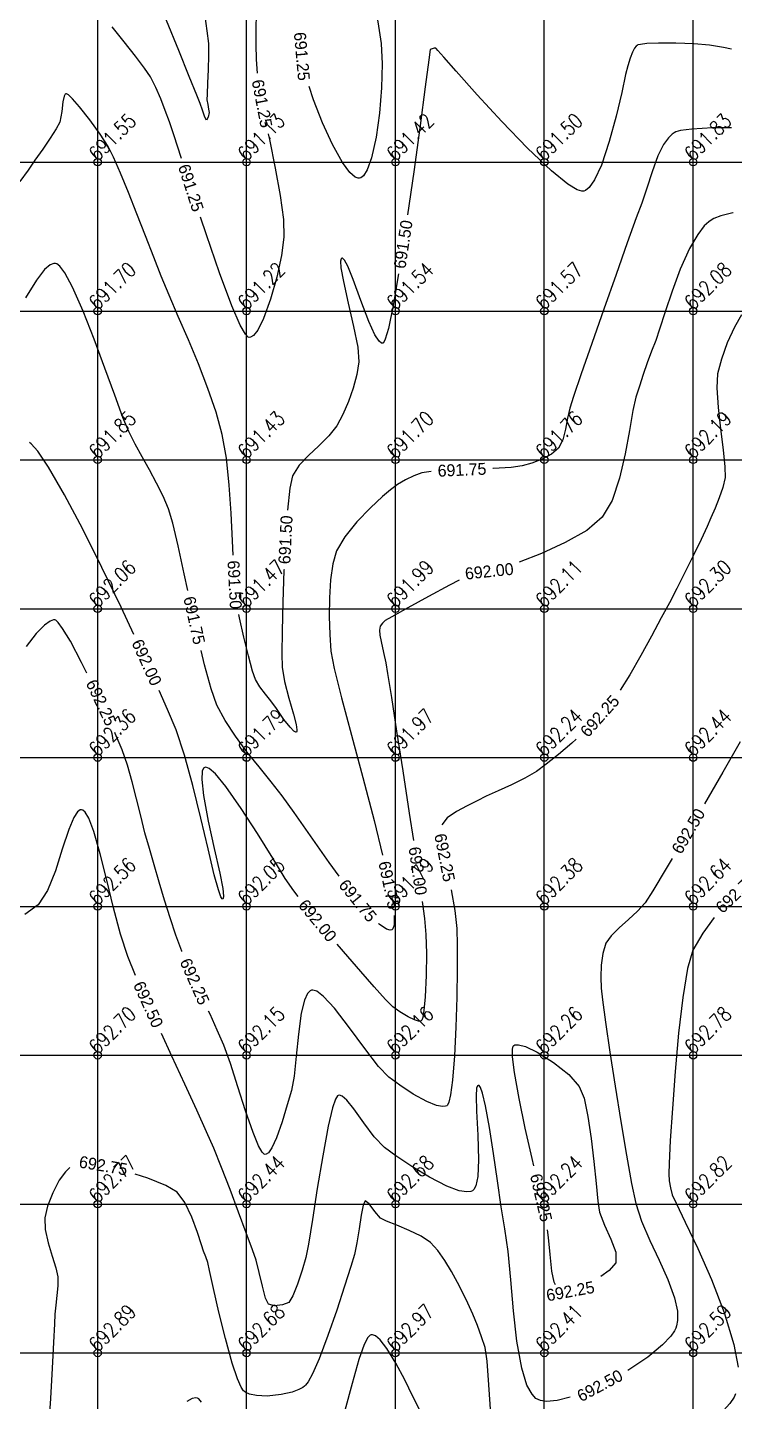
# Model space of a CAD drawing. Header units: millimetres. Extents: x 708400 to 708940, y 1331410 to 1331890.
# Drawn here: x 708537.64 to 708561.39, y 1331578.37 to 1331624.53 of the extents above; entities that cross this region are included whole.
import ezdxf

# ---------------------------------------------------------------- set-up
doc = ezdxf.new("R2010")
doc.units = ezdxf.units.MM
doc.header["$PDMODE"] = 32
doc.header["$PDSIZE"] = 0.25
for name, color, linetype in [('BLOCK LEVELS', 251, 'Continuous'), ('CONT-MJR', 210, 'Continuous'), ('CONT-MNR', 90, 'Continuous'), ('grid', 4, 'Continuous')]:
    doc.layers.add(name, color=color, linetype=linetype)
doc.styles.add('RS', font='romans.shx', dxfattribs={"height": 5})

msp = doc.modelspace()

# ---------------------------------------------------------------- linework, layer by layer
at = {"layer": 'BLOCK LEVELS', "color": 251}
for p in [(708540, 1331620, 691.548), (708545, 1331620, 691.135), (708550, 1331620, 691.417), (708555, 1331620, 691.504), (708560, 1331620, 691.834), (708540, 1331615, 691.703), (708545, 1331615, 691.225), (708550, 1331615, 691.538), (708555, 1331615, 691.574), (708560, 1331615, 692.078), (708540, 1331610, 691.851), (708545, 1331610, 691.433), (708550, 1331610, 691.697), (708555, 1331610, 691.763), (708560, 1331610, 692.187), (708540, 1331605, 692.061), (708545, 1331605, 691.471), (708550, 1331605, 691.988), (708555, 1331605, 692.114), (708560, 1331605, 692.297), (708540, 1331600, 692.36), (708545, 1331600, 691.786), (708550, 1331600, 691.966), (708555, 1331600, 692.244), (708560, 1331600, 692.439), (708540, 1331595, 692.565), (708545, 1331595, 692.047), (708550, 1331595, 691.791), (708555, 1331595, 692.384), (708560, 1331595, 692.638), (708540, 1331590, 692.7), (708545, 1331590, 692.154), (708550, 1331590, 692.163), (708555, 1331590, 692.262), (708560, 1331590, 692.784), (708540, 1331585, 692.765), (708545, 1331585, 692.44), (708550, 1331585, 692.677), (708555, 1331585, 692.244), (708560, 1331585, 692.82), (708540, 1331580, 692.885), (708545, 1331580, 692.683), (708550, 1331580, 692.974), (708555, 1331580, 692.411), (708560, 1331580, 692.587)]:
    msp.add_point(p, dxfattribs=at)
at = {"layer": 'CONT-MJR', "flags": 128}
for points, elevation in [([(708543.344, 1331626.58), (708543.417, 1331626.101), (708543.562, 1331625.148), (708543.67, 1331624.409), (708543.718, 1331623.991), (708543.724, 1331623.582), (708543.712, 1331623.109), (708543.692, 1331622.651), (708543.675, 1331622.287), (708543.671, 1331622.095), (708543.694, 1331621.941), (708543.727, 1331621.782), (708543.74, 1331621.67), (708543.706, 1331621.514), (708543.65, 1331621.409), (708543.596, 1331621.516), (708543.519, 1331621.748), (708543.442, 1331621.971), (708543.331, 1331622.249), (708543.076, 1331622.88), (708542.72, 1331623.753), (708542.307, 1331624.759), (708541.88, 1331625.786), (708541.76, 1331626.07)], 691), ([(708561.288, 1331623.795), (708561.021, 1331623.851), (708560.543, 1331623.933), (708560.021, 1331623.976), (708559.416, 1331623.999), (708558.829, 1331623.999), (708558.441, 1331623.982), (708558.232, 1331623.959), (708558.144, 1331623.937), (708558.118, 1331623.925), (708558.086, 1331623.901), (708558.029, 1331623.834), (708557.96, 1331623.701), (708557.886, 1331623.491), (708557.803, 1331623.241), (708557.731, 1331622.948), (708557.598, 1331622.341), (708557.413, 1331621.546), (708557.183, 1331620.691), (708556.919, 1331619.902), (708556.688, 1331619.403), (708556.508, 1331619.149), (708556.384, 1331619.053), (708556.322, 1331619.029), (708556.261, 1331619.026), (708556.102, 1331619.073), (708555.785, 1331619.264), (708555.242, 1331619.706), (708554.437, 1331620.471), (708553.575, 1331621.364), (708552.746, 1331622.264), (708552.039, 1331623.055), (708551.622, 1331623.529), (708551.427, 1331623.752), (708551.363, 1331623.823), (708551.353, 1331623.833), (708551.341, 1331623.834), (708551.302, 1331623.83), (708551.23, 1331623.813), (708551.163, 1331623.784), (708551.116, 1331623.442), (708550.998, 1331622.537), (708550.826, 1331621.229), (708550.616, 1331619.679), (708550.41, 1331618.228)], 691.5), ([(708544.551, 1331606.805), (708544.531, 1331607.284), (708544.486, 1331608.209), (708544.42, 1331609.154), (708544.323, 1331610.056), (708544.182, 1331610.851), (708543.976, 1331611.604), (708543.702, 1331612.403), (708543.384, 1331613.222), (708543.045, 1331614.035), (708542.708, 1331614.814), (708542.397, 1331615.535), (708542.134, 1331616.169), (708541.884, 1331616.807), (708541.607, 1331617.522), (708541.319, 1331618.265), (708541.034, 1331618.987), (708540.768, 1331619.637), (708540.537, 1331620.167), (708540.355, 1331620.526), (708540.084, 1331620.945), (708539.741, 1331621.419), (708539.392, 1331621.862), (708539.151, 1331622.133), (708539.016, 1331622.26), (708538.955, 1331622.296), (708538.934, 1331622.298), (708538.909, 1331622.284), (708538.871, 1331622.213), (708538.835, 1331622.028), (708538.8, 1331621.708), (708538.725, 1331621.347), (708538.603, 1331621.121), (708538.401, 1331620.803), (708538.153, 1331620.436), (708537.895, 1331620.067), (708537.662, 1331619.738), (708537.387, 1331619.355)], 691.5), ([(708561.34, 1331618.299), (708561.332, 1331618.299), (708560.923, 1331618.201), (708560.697, 1331618.108), (708560.6, 1331618.053), (708560.523, 1331617.998), (708560.373, 1331617.857), (708560.154, 1331617.576), (708559.879, 1331617.101), (708559.565, 1331616.404), (708559.289, 1331615.667), (708559.056, 1331614.969), (708558.872, 1331614.392), (708558.743, 1331614.015), (708558.6, 1331613.65), (708558.459, 1331613.264), (708558.321, 1331612.869), (708558.191, 1331612.478), (708558.071, 1331612.105), (708557.973, 1331611.66), (708557.86, 1331610.991), (708557.715, 1331610.199), (708557.524, 1331609.382), (708557.273, 1331608.64), (708556.945, 1331608.073), (708556.428, 1331607.634), (708555.704, 1331607.22), (708554.9, 1331606.856), (708554.158, 1331606.567)], 692), ([(708550.106, 1331616.252), (708549.923, 1331615.183), (708549.762, 1331614.413), (708549.658, 1331614.054), (708549.598, 1331613.936), (708549.572, 1331613.919), (708549.533, 1331613.923), (708549.449, 1331613.987), (708549.309, 1331614.202), (708549.105, 1331614.652), (708548.839, 1331615.356), (708548.584, 1331616.057), (708548.403, 1331616.503), (708548.29, 1331616.713), (708548.227, 1331616.773), (708548.201, 1331616.775), (708548.18, 1331616.758), (708548.158, 1331616.677), (708548.17, 1331616.449), (708548.251, 1331615.99), (708548.414, 1331615.262), (708548.594, 1331614.484), (708548.732, 1331613.786), (708548.772, 1331613.296), (708548.705, 1331612.867), (708548.584, 1331612.413), (708548.421, 1331611.96), (708548.231, 1331611.53), (708548.027, 1331611.145), (708547.765, 1331610.803), (708547.429, 1331610.476), (708547.077, 1331610.152), (708546.763, 1331609.821), (708546.547, 1331609.47), (708546.458, 1331609.047), (708546.38, 1331608.315)], 691.5), ([(708541.215, 1331604.136), (708540.784, 1331605.057), (708540.141, 1331606.388), (708539.496, 1331607.671), (708538.886, 1331608.823), (708538.345, 1331609.758), (708537.986, 1331610.294), (708537.772, 1331610.545), (708537.716, 1331610.586)], 692), ([(708546.259, 1331606.319), (708546.257, 1331606.285), (708546.217, 1331605.216), (708546.193, 1331604.249), (708546.185, 1331603.489), (708546.196, 1331603.041), (708546.279, 1331602.556), (708546.425, 1331601.994), (708546.577, 1331601.456), (708546.665, 1331601.111), (708546.692, 1331600.937), (708546.685, 1331600.872), (708546.673, 1331600.859), (708546.65, 1331600.856), (708546.588, 1331600.889), (708546.462, 1331601.017), (708546.257, 1331601.279), (708546.001, 1331601.644), (708545.815, 1331601.908), (708545.633, 1331602.134), (708545.448, 1331602.374), (708545.302, 1331602.619), (708545.205, 1331602.907), (708545.064, 1331603.415), (708544.907, 1331604.043), (708544.761, 1331604.693), (708544.738, 1331604.812)], 691.5), ([(708552.143, 1331605.964), (708551.819, 1331605.793), (708551.112, 1331605.411), (708550.416, 1331605.03), (708549.88, 1331604.733), (708549.654, 1331604.604), (708549.562, 1331604.517), (708549.489, 1331604.418), (708549.47, 1331604.278), (708549.472, 1331604.111), (708549.516, 1331603.897), (708549.6, 1331603.533), (708549.675, 1331603.183), (708549.734, 1331602.823), (708549.862, 1331602.017), (708550.04, 1331600.887), (708550.247, 1331599.553), (708550.463, 1331598.137), (708550.601, 1331597.217)], 692), ([(708546.734, 1331595.329), (708546.582, 1331595.523), (708546.302, 1331595.942), (708545.877, 1331596.626), (708545.363, 1331597.452), (708544.82, 1331598.294), (708544.305, 1331599.028), (708543.953, 1331599.453), (708543.743, 1331599.636), (708543.636, 1331599.678), (708543.594, 1331599.672), (708543.559, 1331599.647), (708543.514, 1331599.543), (708543.499, 1331599.267), (708543.556, 1331598.725), (708543.713, 1331597.87), (708543.912, 1331596.952), (708544.097, 1331596.115), (708544.198, 1331595.598), (708544.228, 1331595.348), (708544.218, 1331595.264), (708544.204, 1331595.25), (708544.184, 1331595.256), (708544.139, 1331595.325), (708544.055, 1331595.555), (708543.916, 1331596.061), (708543.706, 1331596.935), (708543.463, 1331597.971), (708543.198, 1331599.059), (708542.918, 1331600.084), (708542.632, 1331600.936), (708542.35, 1331601.618), (708542.07, 1331602.254)], 692), ([(708561.581, 1331600.529), (708560.996, 1331599.515), (708560.378, 1331598.45)], 692.5), ([(708541.272, 1331592.684), (708541.012, 1331593.323), (708540.771, 1331594.066), (708540.535, 1331594.949), (708540.306, 1331595.88), (708540.083, 1331596.768), (708539.867, 1331597.519), (708539.699, 1331597.96), (708539.576, 1331598.167), (708539.496, 1331598.235), (708539.457, 1331598.245), (708539.411, 1331598.24), (708539.323, 1331598.181), (708539.194, 1331597.99), (708539.027, 1331597.583), (708538.813, 1331596.919), (708538.581, 1331596.195), (708538.317, 1331595.534), (708538.007, 1331595.059), (708537.556, 1331594.724)], 692.5), ([(708559.297, 1331596.611), (708559.097, 1331596.273), (708558.641, 1331595.519), (708558.385, 1331595.125), (708558.131, 1331594.844), (708557.824, 1331594.562), (708557.513, 1331594.284), (708557.246, 1331594.016), (708557.07, 1331593.764), (708556.963, 1331593.422), (708556.913, 1331593.031), (708556.901, 1331592.629), (708556.907, 1331592.252), (708556.948, 1331591.861), (708557.05, 1331591.111), (708557.198, 1331590.109), (708557.376, 1331588.96), (708557.568, 1331587.771), (708557.759, 1331586.647), (708557.933, 1331585.696), (708558.073, 1331585.024), (708558.268, 1331584.424), (708558.547, 1331583.781), (708558.859, 1331583.12), (708559.152, 1331582.468), (708559.376, 1331581.851), (708559.471, 1331581.401), (708559.476, 1331581.097), (708559.441, 1331580.914), (708559.411, 1331580.829), (708559.37, 1331580.744), (708559.247, 1331580.563), (708558.973, 1331580.27), (708558.473, 1331579.857), (708557.802, 1331579.414)], 692.5), ([(708550.894, 1331595.171), (708550.971, 1331594.598), (708551.026, 1331594.059), (708551.04, 1331593.422), (708551.031, 1331592.679), (708551, 1331591.963), (708550.957, 1331591.503), (708550.915, 1331591.269), (708550.881, 1331591.182), (708550.863, 1331591.162), (708550.837, 1331591.152), (708550.769, 1331591.15), (708550.638, 1331591.186), (708550.426, 1331591.288), (708550.149, 1331591.46), (708549.915, 1331591.628), (708549.667, 1331591.869), (708549.281, 1331592.295), (708548.833, 1331592.811), (708548.397, 1331593.322), (708548.048, 1331593.732), (708548.047, 1331593.733)], 692), ([(708555.864, 1331578.514), (708555.432, 1331578.4), (708555.068, 1331578.372), (708554.873, 1331578.402), (708554.792, 1331578.433), (708554.72, 1331578.477), (708554.588, 1331578.612), (708554.418, 1331578.92), (708554.24, 1331579.493), (708554.077, 1331580.398), (708553.961, 1331581.418), (708553.871, 1331582.454), (708553.783, 1331583.406), (708553.678, 1331584.172), (708553.553, 1331584.911), (708553.423, 1331585.783), (708553.291, 1331586.7), (708553.159, 1331587.57), (708553.029, 1331588.301), (708552.927, 1331588.726), (708552.854, 1331588.92), (708552.807, 1331588.98), (708552.783, 1331588.986), (708552.759, 1331588.974), (708552.726, 1331588.891), (708552.706, 1331588.639), (708552.721, 1331588.125), (708552.766, 1331587.319), (708552.793, 1331586.49), (708552.766, 1331585.926), (708552.701, 1331585.618), (708552.63, 1331585.488), (708552.584, 1331585.45), (708552.531, 1331585.427), (708552.399, 1331585.41), (708552.145, 1331585.45), (708551.73, 1331585.603), (708551.141, 1331585.905), (708550.545, 1331586.267), (708550.018, 1331586.621), (708549.636, 1331586.899), (708549.288, 1331587.256), (708548.938, 1331587.729), (708548.607, 1331588.198), (708548.369, 1331588.492), (708548.213, 1331588.624), (708548.122, 1331588.656), (708548.08, 1331588.652), (708548.051, 1331588.633), (708547.989, 1331588.529), (708547.888, 1331588.23), (708547.744, 1331587.617), (708547.557, 1331586.622), (708547.375, 1331585.523), (708547.212, 1331584.481), (708547.08, 1331583.655), (708546.994, 1331583.207), (708546.867, 1331582.785), (708546.712, 1331582.315), (708546.554, 1331581.915), (708546.423, 1331581.701), (708546.212, 1331581.615), (708545.943, 1331581.589), (708545.737, 1331581.638), (708545.636, 1331581.845), (708545.533, 1331582.241), (708545.428, 1331582.706), (708545.319, 1331583.114), (708545.195, 1331583.469), (708544.99, 1331584.034), (708544.73, 1331584.731), (708544.444, 1331585.488), (708544.157, 1331586.228), (708543.897, 1331586.876), (708543.659, 1331587.424), (708543.325, 1331588.161), (708542.925, 1331589.029), (708542.489, 1331589.972), (708542.139, 1331590.735)], 692.5), ([(708550.83, 1331578.052), (708550.588, 1331578.535), (708550.31, 1331579.098), (708550.013, 1331579.663), (708549.714, 1331580.155), (708549.487, 1331580.444), (708549.329, 1331580.575), (708549.232, 1331580.611), (708549.187, 1331580.613), (708549.148, 1331580.599), (708549.069, 1331580.519), (708548.946, 1331580.28), (708548.773, 1331579.785), (708548.543, 1331578.973), (708548.298, 1331578.066)], 693), ([(708543.486, 1331578.347), (708543.399, 1331578.455), (708543.347, 1331578.483), (708543.296, 1331578.491), (708543.173, 1331578.467), (708542.993, 1331578.373)], 693)]:
    msp.add_lwpolyline(points, dxfattribs=dict(at, elevation=elevation))
at = {"layer": 'CONT-MNR', "flags": 128}
for points, elevation in [([(708545.322, 1331624.984), (708545.306, 1331624.47), (708545.309, 1331623.953), (708545.327, 1331623.448), (708545.354, 1331622.99)], 691.25), ([(708549.307, 1331625.155), (708549.409, 1331624.717), (708549.526, 1331623.982), (708549.553, 1331623.303), (708549.53, 1331622.499), (708549.46, 1331621.65), (708549.347, 1331620.839), (708549.195, 1331620.149), (708549.05, 1331619.739), (708548.928, 1331619.542), (708548.841, 1331619.473), (708548.796, 1331619.459), (708548.749, 1331619.459), (708548.646, 1331619.5), (708548.473, 1331619.65), (708548.218, 1331619.994), (708547.881, 1331620.598), (708547.548, 1331621.325), (708547.248, 1331622.099), (708547.107, 1331622.541)], 691.25), ([(708542.815, 1331620.121), (708542.561, 1331620.914), (708542.411, 1331621.361), (708542.269, 1331621.734), (708542.119, 1331622.128), (708541.956, 1331622.514), (708541.776, 1331622.866), (708541.577, 1331623.157), (708541.267, 1331623.566), (708540.888, 1331624.044), (708540.485, 1331624.544)], 691.25), ([(708545.725, 1331620.957), (708545.765, 1331620.761), (708545.96, 1331619.802), (708546.129, 1331618.878), (708546.238, 1331618.076), (708546.256, 1331617.483), (708546.169, 1331616.862), (708546.014, 1331616.135), (708545.809, 1331615.399), (708545.574, 1331614.751), (708545.377, 1331614.363), (708545.23, 1331614.18), (708545.136, 1331614.121), (708545.09, 1331614.113), (708545.053, 1331614.126), (708544.962, 1331614.221), (708544.79, 1331614.525), (708544.505, 1331615.177), (708544.091, 1331616.28), (708543.65, 1331617.559), (708543.453, 1331618.156)], 691.25), ([(708561.282, 1331621.16), (708560.643, 1331621.152), (708559.95, 1331621.112), (708559.576, 1331621.061), (708559.412, 1331621.016), (708559.359, 1331620.989), (708559.292, 1331620.941), (708559.168, 1331620.821), (708559.003, 1331620.592), (708558.816, 1331620.214), (708558.621, 1331619.676), (708558.447, 1331619.126), (708558.273, 1331618.628), (708558.087, 1331618.134), (708557.785, 1331617.295), (708557.408, 1331616.23), (708556.997, 1331615.06), (708556.595, 1331613.905), (708556.242, 1331612.887), (708555.981, 1331612.126), (708555.852, 1331611.742), (708555.773, 1331611.4), (708555.708, 1331611.027), (708555.621, 1331610.676), (708555.476, 1331610.398), (708555.237, 1331610.194), (708554.923, 1331610.027), (708554.579, 1331609.895), (708554.253, 1331609.798), (708553.889, 1331609.75), (708553.281, 1331609.713), (708553.267, 1331609.712)], 691.75), ([(708543.024, 1331605.618), (708542.904, 1331606.174), (708542.698, 1331607.117), (708542.52, 1331607.873), (708542.379, 1331608.356), (708542.197, 1331608.784), (708541.979, 1331609.222), (708541.738, 1331609.663), (708541.492, 1331610.102), (708541.255, 1331610.533), (708541.044, 1331610.951), (708540.85, 1331611.426), (708540.575, 1331612.17), (708540.245, 1331613.08), (708539.881, 1331614.056), (708539.51, 1331614.997), (708539.153, 1331615.802), (708538.896, 1331616.28), (708538.726, 1331616.508), (708538.627, 1331616.585), (708538.583, 1331616.599), (708538.525, 1331616.598), (708538.405, 1331616.554), (708538.214, 1331616.392), (708537.941, 1331616.037), (708537.575, 1331615.443)], 691.75), ([(708561.624, 1331614.876), (708561.381, 1331614.455), (708561.144, 1331613.931), (708560.946, 1331613.385), (708560.82, 1331612.896), (708560.797, 1331612.416), (708560.839, 1331611.765), (708560.917, 1331611.041), (708561.001, 1331610.342), (708561.061, 1331609.764), (708561.069, 1331609.406), (708560.995, 1331609.072), (708560.876, 1331608.725), (708560.735, 1331608.382), (708560.597, 1331608.059), (708560.467, 1331607.766), (708560.262, 1331607.33), (708560.009, 1331606.803), (708559.73, 1331606.237), (708559.452, 1331605.685), (708559.198, 1331605.199), (708558.928, 1331604.693), (708558.602, 1331604.084), (708558.241, 1331603.428), (708557.866, 1331602.779), (708557.542, 1331602.263)], 692.25), ([(708551.203, 1331609.608), (708550.89, 1331609.567), (708550.617, 1331609.468), (708550.338, 1331609.33), (708550.07, 1331609.169), (708549.833, 1331608.998), (708549.563, 1331608.768), (708549.157, 1331608.39), (708548.706, 1331607.922), (708548.296, 1331607.421), (708548.018, 1331606.944), (708547.893, 1331606.508), (708547.816, 1331605.97), (708547.78, 1331605.369), (708547.777, 1331604.744), (708547.798, 1331604.133), (708547.834, 1331603.576), (708547.944, 1331602.991), (708548.19, 1331602.008), (708548.525, 1331600.749), (708548.904, 1331599.335), (708549.283, 1331597.889), (708549.568, 1331596.726)], 691.75), ([(708539.641, 1331602.838), (708539.462, 1331603.199), (708539.082, 1331603.912), (708538.823, 1331604.339), (708538.67, 1331604.543), (708538.593, 1331604.612), (708538.562, 1331604.624), (708538.512, 1331604.624), (708538.4, 1331604.587), (708538.21, 1331604.453), (708537.935, 1331604.169), (708537.598, 1331603.737)], 692.25), ([(708548.105, 1331596.015), (708547.771, 1331596.471), (708547.142, 1331597.371), (708546.597, 1331598.16), (708546.198, 1331598.715), (708545.822, 1331599.191), (708545.42, 1331599.686), (708545.014, 1331600.197), (708544.627, 1331600.718), (708544.282, 1331601.242), (708544.001, 1331601.766), (708543.806, 1331602.313), (708543.589, 1331603.116), (708543.474, 1331603.601)], 691.75), ([(708542.827, 1331593.491), (708542.822, 1331593.502), (708542.63, 1331594.035), (708542.438, 1331594.614), (708542.249, 1331595.216), (708542.066, 1331595.819), (708541.894, 1331596.403), (708541.735, 1331596.944), (708541.588, 1331597.477), (708541.448, 1331598.04), (708541.308, 1331598.616), (708541.16, 1331599.189), (708540.999, 1331599.743), (708540.818, 1331600.261), (708540.587, 1331600.813), (708540.573, 1331600.845)], 692.25), ([(708556.074, 1331600.624), (708555.92, 1331600.483), (708555.472, 1331600.102), (708555.065, 1331599.778), (708554.732, 1331599.536), (708554.345, 1331599.308), (708553.898, 1331599.09), (708553.446, 1331598.887), (708553.042, 1331598.706), (708552.74, 1331598.553), (708552.411, 1331598.377), (708552.054, 1331598.187), (708551.741, 1331597.973), (708551.558, 1331597.744)], 692.25), ([(708551.869, 1331595.563), (708551.87, 1331595.561), (708551.993, 1331594.867), (708552.059, 1331594.258), (708552.072, 1331593.699), (708552.072, 1331592.897), (708552.059, 1331591.948), (708552.03, 1331590.946), (708551.984, 1331589.986), (708551.919, 1331589.163), (708551.851, 1331588.667), (708551.792, 1331588.421), (708551.747, 1331588.329), (708551.724, 1331588.306), (708551.681, 1331588.288), (708551.577, 1331588.277), (708551.376, 1331588.314), (708551.051, 1331588.447), (708550.596, 1331588.699), (708550.15, 1331588.992), (708549.776, 1331589.263), (708549.434, 1331589.629), (708548.976, 1331590.229), (708548.462, 1331590.926), (708547.951, 1331591.578), (708547.585, 1331591.974), (708547.356, 1331592.15), (708547.231, 1331592.193), (708547.179, 1331592.189), (708547.132, 1331592.168), (708547.048, 1331592.081), (708546.943, 1331591.854), (708546.835, 1331591.41), (708546.739, 1331590.714), (708546.666, 1331589.971), (708546.596, 1331589.301), (708546.508, 1331588.822), (708546.366, 1331588.333), (708546.196, 1331587.766), (708546.009, 1331587.228), (708545.854, 1331586.891), (708545.738, 1331586.729), (708545.662, 1331586.677), (708545.624, 1331586.671), (708545.592, 1331586.68), (708545.521, 1331586.748), (708545.401, 1331586.958), (708545.218, 1331587.402), (708544.969, 1331588.133), (708544.711, 1331588.946), (708544.462, 1331589.721), (708544.238, 1331590.338), (708544.017, 1331590.848), (708543.773, 1331591.377), (708543.724, 1331591.483)], 692.25), ([(708549.952, 1331594.695), (708549.952, 1331594.369), (708549.913, 1331594.245), (708549.88, 1331594.215), (708549.828, 1331594.202), (708549.699, 1331594.233), (708549.449, 1331594.404), (708549.427, 1331594.426)], 691.75), ([(708560.707, 1331594.624), (708560.319, 1331594.106), (708559.986, 1331593.532), (708559.808, 1331592.913), (708559.649, 1331591.941), (708559.51, 1331590.746), (708559.393, 1331589.46), (708559.299, 1331588.213), (708559.231, 1331587.137), (708559.19, 1331586.362), (708559.177, 1331586.02), (708559.197, 1331585.788), (708559.24, 1331585.545), (708559.291, 1331585.316), (708559.423, 1331585.029), (708559.735, 1331584.396), (708560.157, 1331583.51), (708560.616, 1331582.467), (708561.043, 1331581.362), (708561.368, 1331580.29), (708561.506, 1331579.519)], 692.75), ([(708554.644, 1331586.289), (708554.588, 1331586.531), (708554.361, 1331587.553), (708554.154, 1331588.55), (708554, 1331589.417), (708553.935, 1331589.944), (708553.931, 1331590.206), (708553.953, 1331590.305), (708553.973, 1331590.329), (708554.014, 1331590.348), (708554.128, 1331590.355), (708554.363, 1331590.295), (708554.76, 1331590.11), (708555.31, 1331589.763), (708555.818, 1331589.354), (708556.174, 1331588.957), (708556.333, 1331588.559), (708556.465, 1331587.946), (708556.573, 1331587.207), (708556.662, 1331586.428), (708556.736, 1331585.698), (708556.799, 1331585.103), (708556.856, 1331584.732), (708557.017, 1331584.295), (708557.235, 1331583.829), (708557.399, 1331583.389), (708557.397, 1331583.034), (708557.175, 1331582.767), (708556.898, 1331582.567)], 692.25), ([(708539.062, 1331586.229), (708538.919, 1331586.088), (708538.712, 1331585.801), (708538.489, 1331585.376), (708538.32, 1331584.936), (708538.224, 1331584.543), (708538.233, 1331584.15), (708538.332, 1331583.704), (708538.469, 1331583.256), (708538.595, 1331582.858), (708538.659, 1331582.56), (708538.66, 1331582.256), (708538.633, 1331581.934), (708538.595, 1331581.612), (708538.564, 1331581.306), (708538.546, 1331580.981), (708538.516, 1331580.35), (708538.472, 1331579.487), (708538.413, 1331578.467), (708538.339, 1331577.364)], 692.75), ([(708553.208, 1331577.957), (708553.135, 1331578.935), (708553.077, 1331579.722), (708553.012, 1331580.182), (708552.894, 1331580.547), (708552.754, 1331580.926), (708552.598, 1331581.307), (708552.432, 1331581.676), (708552.262, 1331582.02), (708552.081, 1331582.369), (708551.879, 1331582.742), (708551.66, 1331583.109), (708551.425, 1331583.441), (708551.179, 1331583.708), (708550.862, 1331583.923), (708550.461, 1331584.118), (708550.05, 1331584.289), (708549.704, 1331584.429), (708549.497, 1331584.534), (708549.304, 1331584.755), (708549.122, 1331585.01), (708548.981, 1331585.115), (708548.917, 1331584.969), (708548.852, 1331584.625), (708548.784, 1331584.174), (708548.708, 1331583.705), (708548.621, 1331583.31), (708548.501, 1331582.909), (708548.294, 1331582.249), (708548.029, 1331581.439), (708547.733, 1331580.589), (708547.435, 1331579.807), (708547.213, 1331579.303), (708547.067, 1331579.034), (708546.982, 1331578.919), (708546.944, 1331578.884), (708546.889, 1331578.846), (708546.76, 1331578.776), (708546.527, 1331578.687), (708546.166, 1331578.601), (708545.687, 1331578.554), (708545.331, 1331578.571), (708545.103, 1331578.619), (708544.979, 1331578.67), (708544.928, 1331578.701), (708544.893, 1331578.733), (708544.817, 1331578.847), (708544.694, 1331579.127), (708544.516, 1331579.659), (708544.289, 1331580.484), (708544.073, 1331581.366), (708543.89, 1331582.172), (708543.758, 1331582.772), (708543.698, 1331583.036), (708543.63, 1331583.226), (708543.555, 1331583.415), (708543.489, 1331583.628), (708543.355, 1331584.05), (708543.165, 1331584.564), (708542.932, 1331585.054), (708542.666, 1331585.403), (708542.284, 1331585.626), (708541.679, 1331585.871), (708541.256, 1331586.007)], 692.75), ([(708555.372, 1331582.286), (708555.334, 1331582.378), (708555.256, 1331582.748), (708555.193, 1331583.307), (708555.143, 1331583.885), (708555.109, 1331584.139)], 692.25), ([(708561.425, 1331578.624), (708561.375, 1331578.519), (708561.232, 1331578.301), (708560.918, 1331577.954), (708560.344, 1331577.468), (708559.436, 1331576.848), (708558.763, 1331576.461)], 692.75)]:
    msp.add_lwpolyline(points, dxfattribs=dict(at, elevation=elevation))
at = {"layer": 'grid'}
for p, q in [((708540, 1331410), (708540, 1331890)), ((708545, 1331410), (708545, 1331890)), ((708550, 1331410), (708550, 1331890)), ((708555, 1331410), (708555, 1331890)), ((708560, 1331410), (708560, 1331890)), ((708400, 1331620), (708845, 1331620)), ((708400, 1331615), (708845, 1331615)), ((708400, 1331610), (708845, 1331610)), ((708400, 1331605), (708845, 1331605)), ((708400, 1331600), (708845, 1331600)), ((708400, 1331595), (708845, 1331595)), ((708400, 1331590), (708845, 1331590)), ((708400, 1331585), (708845, 1331585)), ((708400, 1331580), (708845, 1331580))]:
    msp.add_line(p, q, dxfattribs=at)

# ---------------------------------------------------------------- texts
at = {"layer": 'BLOCK LEVELS', "color": 251, "style": 'RS', "width": 0.8}
for s, p in [('691.13', (708545, 1331620, 691.135)), ('691.83', (708560, 1331620, 691.834)), ('691.55', (708540, 1331620, 691.548)), ('691.42', (708550, 1331620, 691.417)), ('691.50', (708555, 1331620, 691.504)), ('691.70', (708540, 1331615, 691.703)), ('691.22', (708545, 1331615, 691.225)), ('691.54', (708550, 1331615, 691.538)), ('691.57', (708555, 1331615, 691.574)), ('692.08', (708560, 1331615, 692.078)), ('691.85', (708540, 1331610, 691.851)), ('691.43', (708545, 1331610, 691.433)), ('691.70', (708550, 1331610, 691.697)), ('691.76', (708555, 1331610, 691.763)), ('692.19', (708560, 1331610, 692.187)), ('692.06', (708540, 1331605, 692.061)), ('691.47', (708545, 1331605, 691.471)), ('691.99', (708550, 1331605, 691.988)), ('692.11', (708555, 1331605, 692.114)), ('692.30', (708560, 1331605, 692.297)), ('692.36', (708540, 1331600, 692.36)), ('691.79', (708545, 1331600, 691.786)), ('691.97', (708550, 1331600, 691.966)), ('692.24', (708555, 1331600, 692.244)), ('692.44', (708560, 1331600, 692.439)), ('692.56', (708540, 1331595, 692.565)), ('692.05', (708545, 1331595, 692.047)), ('691.79', (708550, 1331595, 691.791)), ('692.38', (708555, 1331595, 692.384)), ('692.64', (708560, 1331595, 692.638)), ('692.70', (708540, 1331590, 692.7)), ('692.15', (708545, 1331590, 692.154)), ('692.16', (708550, 1331590, 692.163)), ('692.26', (708555, 1331590, 692.262)), ('692.78', (708560, 1331590, 692.784)), ('692.77', (708540, 1331585, 692.765)), ('692.44', (708545, 1331585, 692.44)), ('692.68', (708550, 1331585, 692.677)), ('692.24', (708555, 1331585, 692.244)), ('692.82', (708560, 1331585, 692.82)), ('692.89', (708540, 1331580, 692.885)), ('692.68', (708545, 1331580, 692.683)), ('692.97', (708550, 1331580, 692.974)), ('692.41', (708555, 1331580, 692.411)), ('692.59', (708560, 1331580, 692.587))]:
    msp.add_text(s, height=0.5, rotation=45.0066, dxfattribs=at).set_placement(p)
at = {"layer": 'CONT-MJR', "char_height": 0.4, "attachment_point": 5}
for s, insert, rotation in [('{691.50}', (708550.261, 1331617.24, 691.5), 81.3376), ('{691.50}', (708546.31, 1331607.317, 691.5), 87.0689), ('{691.50}', (708544.599, 1331605.806, 691.5), 273.003), ('{692.00}', (708553.151, 1331606.258, 692), 6.001), ('{692.00}', (708541.646, 1331603.197, 692), 294.4417), ('{692.50}', (708559.839, 1331597.53, 692.5), 59.6617), ('{692.00}', (708550.751, 1331596.194, 692), 278.197), ('{692.00}', (708547.383, 1331594.524, 692), 309.4218), ('{692.50}', (708541.699, 1331591.707, 692.5), 294.2737), ('{692.50}', (708556.866, 1331578.902, 692.5), 28.0529)]:
    msp.add_mtext(s, dxfattribs=dict(at, insert=insert, rotation=rotation))
at = {"layer": 'CONT-MNR', "char_height": 0.4, "attachment_point": 5}
for s, insert, rotation in [('{691.25}', (708546.857, 1331623.556, 691.25), 275.1388), ('{691.25}', (708545.519, 1331621.97, 691.25), 280.9139), ('{691.25}', (708543.131, 1331619.138, 691.25), 287.8368), ('{691.75}', (708552.235, 1331609.666, 691.75), 2.5232), ('{691.75}', (708543.244, 1331604.609, 691.75), 282.4562), ('{692.25}', (708540.118, 1331601.847, 692.25), 295.1543), ('{692.25}', (708556.864, 1331601.394, 692.25), 48.3682), ('{692.25}', (708551.653, 1331596.641, 692.25), 281.1111), ('{691.75}', (708549.786, 1331595.716, 691.75), 281.8533), ('{691.75}', (708548.735, 1331595.195, 691.75), 308.9664), ('{692.75}', (708561.443, 1331595.446, 692.75), 43.633), ('{692.25}', (708543.258, 1331592.479, 692.25), 293.9962), ('{692.75}', (708540.189, 1331586.293, 692.75), 350.2793), ('{692.25}', (708554.891, 1331585.217, 692.25), 283.0131), ('{692.25}', (708555.874, 1331582.074, 692.25), 10.4132)]:
    msp.add_mtext(s, dxfattribs=dict(at, insert=insert, rotation=rotation))

doc.saveas('drawing.dxf')
